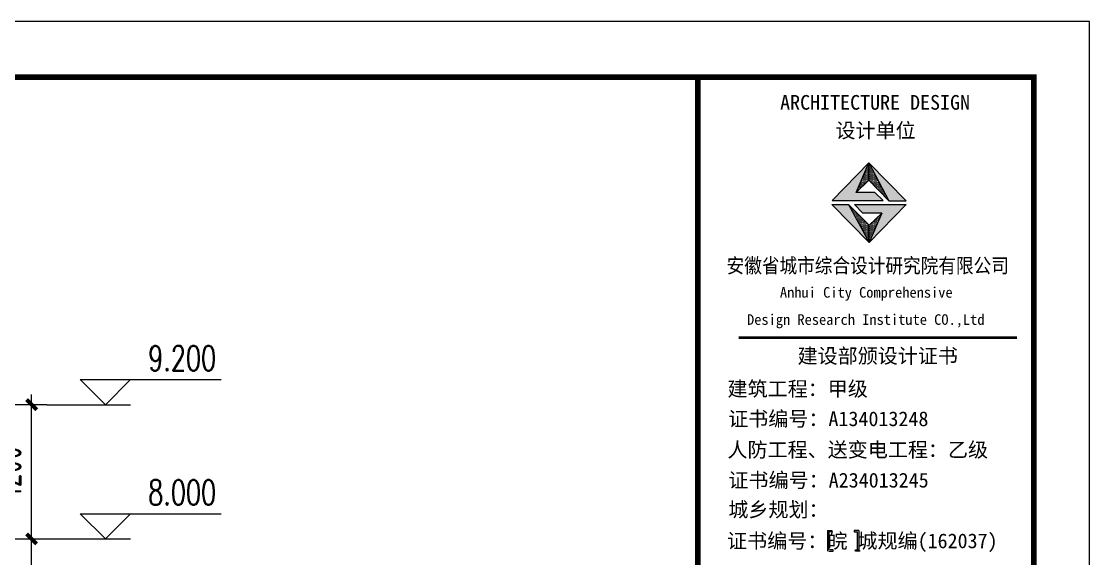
# Model space of a CAD drawing. Extents: x -17471 to 313636, y -71590 to 757901.
# Drawn here: x 252525 to 271636, y 676701 to 686311 of the extents above; entities that cross this region are included whole.
import ezdxf

# ---------------------------------------------------------------- set-up
doc = ezdxf.new("R2010")
doc.units = 0
doc.header["$LTSCALE"] = 1000
doc.header["$MEASUREMENT"] = 0
for name, color, linetype in [('DIM', 3, 'Continuous'), ('DIM_ELEV', 3, 'Continuous'), ('PUB_TEXT', 7, 'Continuous'), ('PUB_TITLE', 4, 'Continuous'), ('图框', 7, 'Continuous')]:
    doc.layers.add(name, color=color, linetype=linetype)
doc.styles.add('_TCH_DIM', font='SIMPLEX', dxfattribs={"bigfont": 'GBCBIG'})
doc.styles.add('TSSD_Dimension', font='Tssdeng.shx', dxfattribs={"width": 0.7, "bigfont": 'hztxt.shx'})
doc.styles.add('TSSD_REIN', font='Tssdeng.shx', dxfattribs={"width": 0.7, "bigfont": 'hztxt.shx'})
doc.styles.add('黑体', font='simhei.ttf', dxfattribs={"width": 0.6, "height": 4.3})
doc.dimstyles.new('TSSD_200_200', dxfattribs={"dimtxt": 600, "dimasz": 200, "dimexe": 200, "dimexo": 500, "dimgap": 200, "dimtad": 1, "dimdec": 0, "dimzin": 0, "dimdsep": 46, "dimtxsty": 'TSSD_Dimension', "dimblk": 'ARCHTICK', "dimcen": 0, "dimdle": 200, "dimclrt": 7, "dimadec": 0, "dimazin": 0, "dimtfac": 1, "dimtdec": 0, "dimtix": 1, "dimtmove": 2, "dimatfit": 3, "dimfxl": 0, "dimtolj": 1, "dimtzin": 0, "dimarcsym": 0})

# ---------------------------------------------------------------- blocks, each defined once
blk = doc.blocks.new('结构图签1')
at = {"layer": '图框'}
for color, points in [(1, [(336592, 56340), (336820, 56868), (336163, 56193), (337077, 56193), (336926, 56340)]), (1, [(337178, 56191), (337488, 56191), (336820, 56868)]), (1, [(336459, 56125), (336156, 56125), (336829, 55442)]), (1, [(336564, 56127), (336713, 55971), (337051, 55971), (336829, 55442), (337488, 56127)]), (4, [(336107, 50269), (336158, 50269), (336158, 50295), (336135, 50295), (336079, 50295), (336079, 49923), (336135, 49923), (336158, 49923), (336158, 49948), (336107, 49948)]), (4, [(336612, 49948), (336561, 49948), (336561, 49923), (336585, 49923), (336640, 49923), (336640, 50295), (336585, 50295), (336561, 50295), (336561, 50269), (336612, 50269)])]:
    blk.add_hatch(color=color, dxfattribs=at).paths.add_polyline_path(points)
h = blk.add_hatch(dxfattribs=at)
h.set_pattern_fill('DOTS', color=256, scale=300, style=0)
h.set_pattern_definition([(0, (-1942543.029, 917917.793), (9.375, 18.75), [0, -18.75])])
h.paths.add_polyline_path([(336829, 55442), (336829, 55757), (336459, 56125)])
h.paths.add_polyline_path([(337051, 55971), (336829, 55757), (336829, 55442)])
h.paths.add_polyline_path([(336820, 56868), (336820, 56557), (337178, 56191)])
h.paths.add_polyline_path([(336820, 56557), (336820, 56868), (336592, 56340)])
for p, q in [((336592, 56340), (336820, 56868)), ((336820, 56868), (337178, 56191)), ((336829, 55442), (336156, 56125)), ((336156, 56125), (336459, 56125)), ((336829, 55442), (336156, 56125)), ((336156, 56125), (336459, 56125)), ((336156, 56125), (336459, 56125)), ((336829, 55757), (336459, 56125)), ((336564, 56127), (337488, 56127)), ((336713, 55971), (336564, 56127)), ((337488, 56127), (336829, 55442)), ((337051, 55971), (336713, 55971)), ((336829, 55757), (337051, 55971)), ((337051, 55971), (336829, 55442)), ((336829, 55442), (336829, 55757)), ((336829, 55442), (336829, 55757)), ((336829, 55442), (336829, 55757))]:
    blk.add_line(p, q, dxfattribs=at)
at = {"layer": '图框', "color": 1}
for p, q in [((336829, 55442), (336156, 56125)), ((336459, 56125), (336829, 55442))]:
    blk.add_line(p, q, dxfattribs=at)
at = {"layer": '图框', "color": 4}
for p, q in [((336079, 50295), (336135, 50295)), ((336079, 50295), (336079, 49923)), ((336158, 50269), (336107, 50269)), ((336107, 50269), (336107, 49948)), ((336135, 50295), (336158, 50295)), ((336158, 50295), (336158, 50269)), ((336585, 50295), (336561, 50295)), ((336561, 50295), (336561, 50269)), ((336561, 50269), (336612, 50269)), ((336640, 50295), (336585, 50295)), ((336612, 50269), (336612, 49948)), ((336640, 50295), (336640, 49923)), ((336102, 49923), (336158, 49923)), ((336181, 49948), (336130, 49948)), ((336158, 49923), (336181, 49923)), ((336181, 49923), (336181, 49948)), ((336584, 49923), (336584, 49948)), ((336584, 49948), (336635, 49948)), ((336607, 49923), (336584, 49923)), ((336663, 49923), (336607, 49923))]:
    blk.add_line(p, q, dxfattribs=at)
at = {"layer": '图框', "color": 4, "const_width": 98.6}
blk.add_lwpolyline([(333761, 58400), (339771, 58400), (339771, 1000), (333761, 1000)], close=True, dxfattribs=at)
at = {"layer": '图框'}
for points in [[(336926, 56340), (336592, 56340), (336820, 56557), (337178, 56191), (337488, 56191), (336820, 56868), (336163, 56193), (337077, 56193), (336926, 56340)], [(336820, 56868), (336820, 56557)]]:
    blk.add_lwpolyline(points, dxfattribs=at)
at = {"layer": '图框', "color": 4, "const_width": 49.8}
blk.add_lwpolyline([(334490, 53744), (339470, 53744)], dxfattribs=at)
at = {"layer": '图框', "color": 4, "style": '黑体'}
for s, height, p in [('ARCHITECTURE DESIGN', 262.94, (335233, 57820)), ('设计单位', 262.9, (336224, 57317)), ('Anhui City Comprehensive ', 189.24, (335230, 54458)), (' Design Research Institute CO.,Ltd', 189.24, (334513, 53972)), ('建设部颁设计证书', 262.9, (335546, 53285)), (' 建筑工程：甲级', 262.9, (334114, 52696)), ('证书编号：A134013248', 262.94, (334305, 52160)), ('人防工程、送变电工程：乙级', 262.94, (334291, 51607)), ('证书编号：A234013245', 262.94, (334309, 51062)), ('城乡规划：', 262.9, (334307, 50537)), ('证书编号：皖 城规编(162037)', 262.94, (334286, 49977))]:
    blk.add_text(s, height=height, dxfattribs=at).set_placement(p)
at = {"layer": '图框', "color": 4, "style": '黑体', "width": 0.88}
blk.add_text('安徽省城市综合设计研究院有限公司', height=262.94, dxfattribs=at).set_placement((334276, 54900))
blk = doc.blocks.new('_ArchTick')
at = {"color": 0, "linetype": 'ByBlock', "const_width": 0.4}
blk.add_lwpolyline([(-0.5, -0.5), (0.5, 0.5)], dxfattribs=at)
blk = doc.blocks.new('*D609')
at = {"layer": 'Defpoints', "color": 0, "transparency": 16777216}
for p in [(251018, 677055), (252709, 677055), (251018, 661055)]:
    blk.add_point(p, dxfattribs=at)
at = {"layer": 'DIM', "color": 0, "lineweight": -2, "transparency": 16777216}
for p, q in [((252709, 660875), (252709, 677235)), ((251468, 677055), (252979, 677055)), ((251468, 661055), (252979, 661055))]:
    blk.add_line(p, q, dxfattribs=at)
at = {"layer": 'DIM', "color": 0, "lineweight": -2, "transparency": 16777216, "xscale": 180, "yscale": 180, "zscale": 180}
for p, rotation in [((252709, 677055), 90), ((252709, 661055), 270)]:
    blk.add_blockref('_ArchTick', p, dxfattribs=dict(at, rotation=rotation))
at = {"layer": 'DIM', "color": 7, "transparency": 16777216, "insert": (252259, 669055), "char_height": 540, "attachment_point": 5, "rotation": 90, "style": 'TSSD_REIN'}
blk.add_mtext('\\A1;8000', dxfattribs=at)
blk = doc.blocks.new('*D610')
at = {"layer": 'Defpoints', "color": 0, "transparency": 16777216}
for p in [(251018, 679455), (252709, 679455), (251018, 677055)]:
    blk.add_point(p, dxfattribs=at)
at = {"layer": 'DIM', "color": 0, "lineweight": -2, "transparency": 16777216}
for p, q in [((252709, 676875), (252709, 679635)), ((251468, 679455), (252979, 679455)), ((251468, 677055), (252979, 677055))]:
    blk.add_line(p, q, dxfattribs=at)
at = {"layer": 'DIM', "color": 0, "lineweight": -2, "transparency": 16777216, "xscale": 180, "yscale": 180, "zscale": 180}
for p, rotation in [((252709, 679455), 90), ((252709, 677055), 270)]:
    blk.add_blockref('_ArchTick', p, dxfattribs=dict(at, rotation=rotation))
at = {"layer": 'DIM', "color": 7, "transparency": 16777216, "insert": (252259, 678255), "char_height": 540, "attachment_point": 5, "rotation": 90, "style": 'TSSD_REIN'}
blk.add_mtext('\\A1;1200', dxfattribs=at)

msp = doc.modelspace()

# ---------------------------------------------------------------- linework, layer by layer
at = {"layer": 'DIM_ELEV'}
for p, q in [((254029.2, 679454.5), (253579.2, 679904.5)), ((253579.2, 679904.5), (256099.2, 679904.5)), ((254029.2, 679454.5), (254479.2, 679904.5)), ((252979.2, 679454.5), (254479.2, 679454.5)), ((254029.2, 677054.5), (253579.2, 677504.5)), ((253579.2, 677504.5), (256099.2, 677504.5)), ((254029.2, 677054.5), (254479.2, 677504.5)), ((252979.2, 677054.5), (254479.2, 677054.5))]:
    msp.add_line(p, q, dxfattribs=at)
at = {"layer": 'PUB_TITLE'}
msp.add_lwpolyline([(187535.9, 626910.7), (271635.9, 626910.7), (271635.9, 686310.7), (187535.9, 686310.7)], close=True, dxfattribs=at)
at = {"layer": 'PUB_TITLE', "const_width": 100}
msp.add_lwpolyline([(190035.9, 627910.7), (270635.9, 627910.7), (270635.9, 685310.7), (190035.9, 685310.7)], close=True, dxfattribs=at)

# ---------------------------------------------------------------- block references
msp.add_blockref('结构图签1', (-69134.7, 626910.7))

# ---------------------------------------------------------------- texts
at = {"layer": 'PUB_TEXT', "style": '_TCH_DIM', "width": 0.705882}
for s, p in [('9.200', (254794.2, 680062)), ('8.000', (254794.2, 677662))]:
    msp.add_text(s, height=446.25, dxfattribs=at).set_placement(p)

# ---------------------------------------------------------------- dimensions: what is measured, and where the dimension line sits
at = {"layer": 'DIM'}
for base, p1, p2, picture, middle in [((252709.2, 679454.5), (251018.4, 677054.5), (251018.4, 679454.5), '*D610', (252259.2, 678254.5)), ((252709.2, 677054.5), (251018.4, 661054.5), (251018.4, 677054.5), '*D609', (252259.2, 669054.5))]:
    dim = msp.add_linear_dim(base=base, p1=p1, p2=p2, angle=90, dimstyle='TSSD_200_200', override={"dimscale": 0.9, "dimexe": 300, "dimlfac": 0.5, "dimtxsty": 'TSSD_REIN'}, dxfattribs=at)
    dim.commit()
    dim.dimension.update_dxf_attribs({"geometry": picture, "text_midpoint": middle})

doc.saveas('drawing.dxf')
